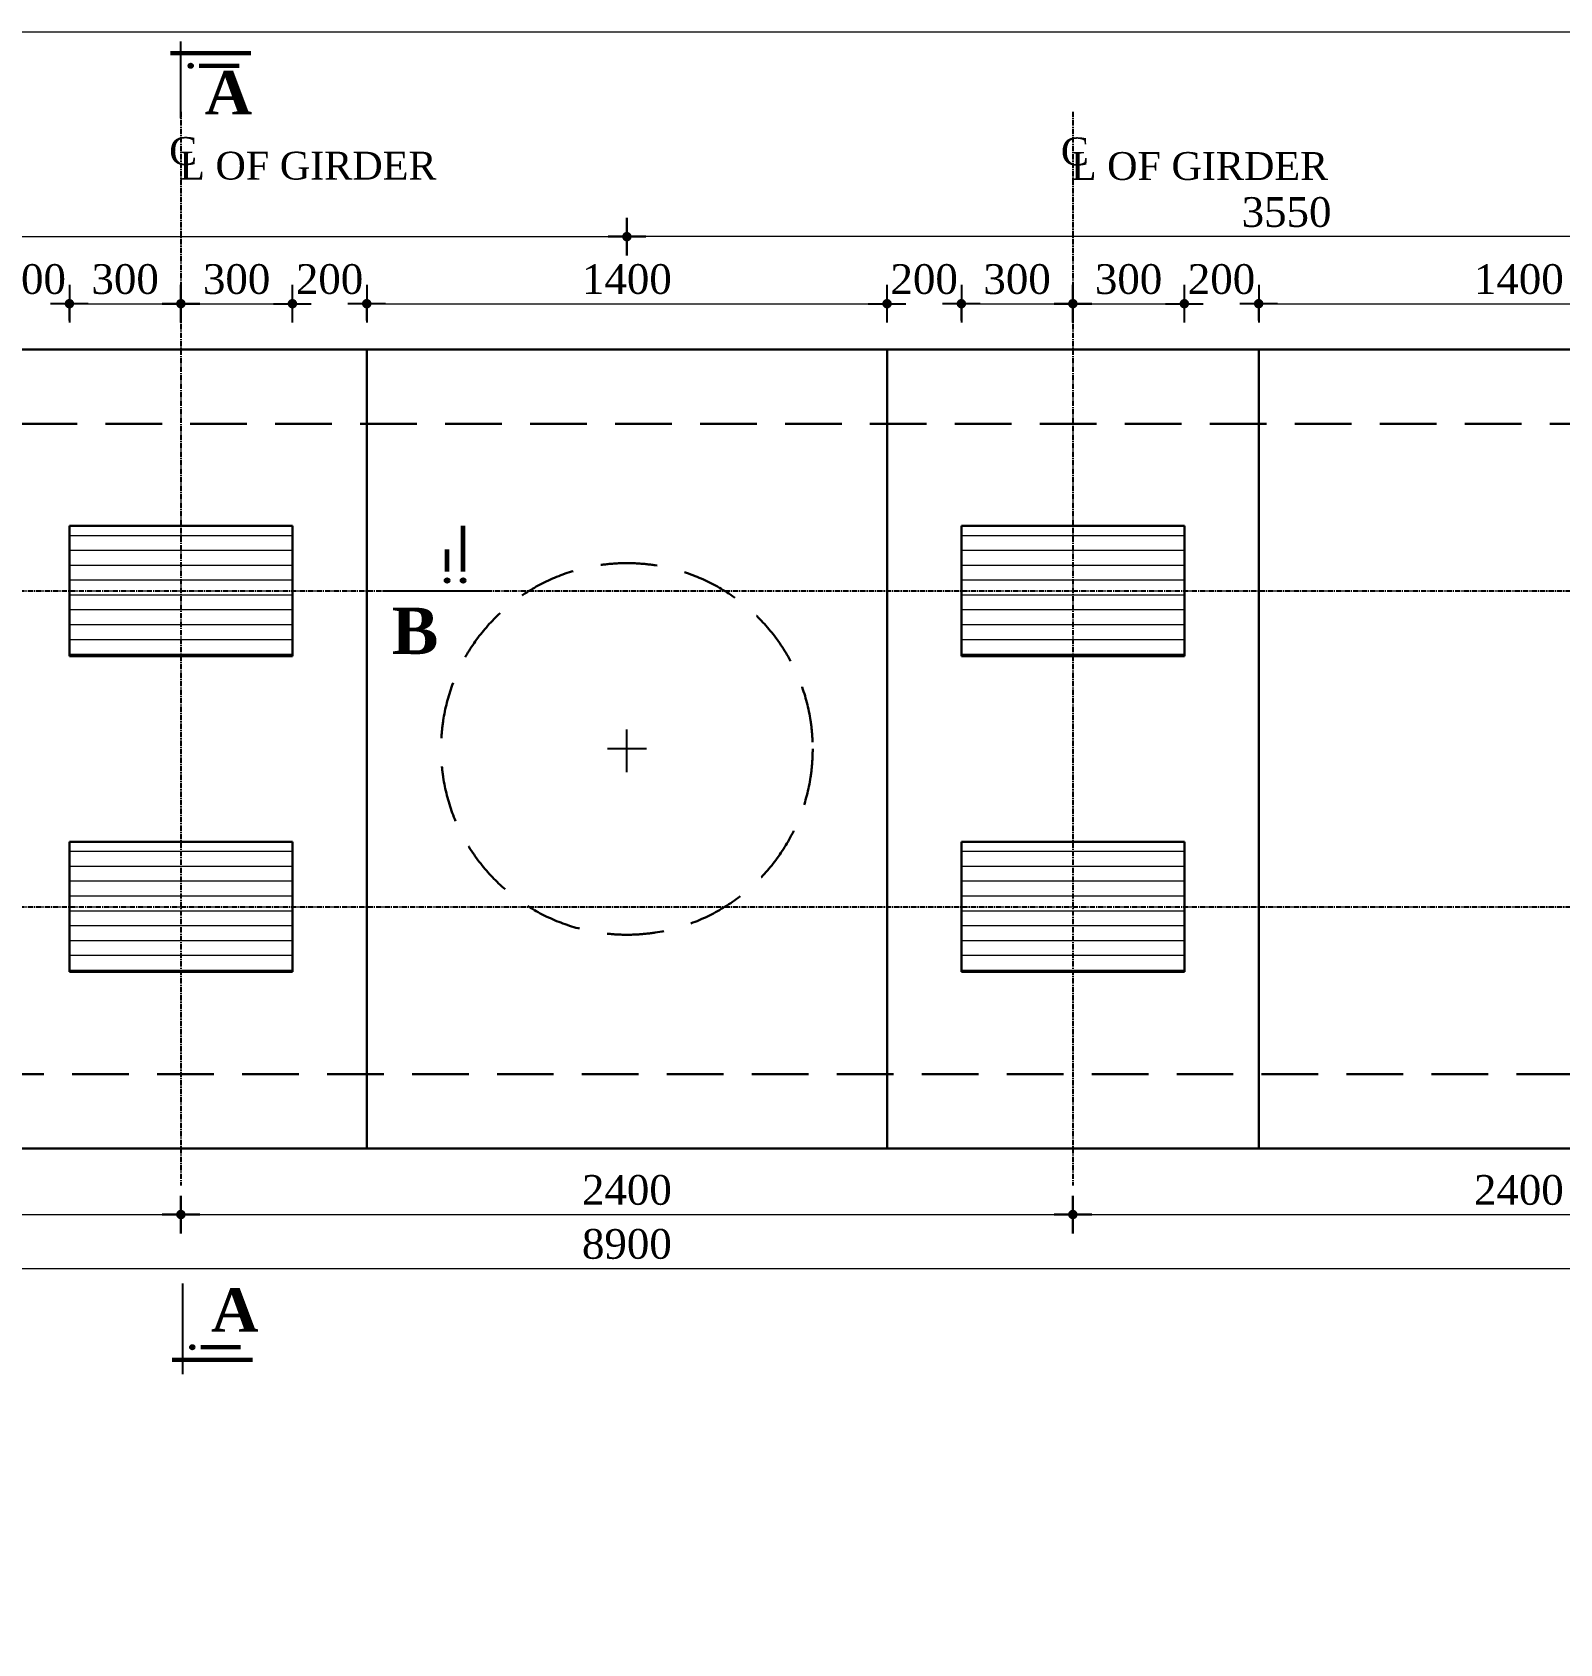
# Model space of a CAD drawing. Header units: millimetres. Extents: x -29779 to 80452, y -13100 to 39577.
# Drawn here: x 59338 to 63448, y 26964 to 31300 of the extents above; entities that cross this region are included whole.
import ezdxf

# ---------------------------------------------------------------- set-up
doc = ezdxf.new("R2010")
doc.units = ezdxf.units.MM
doc.header["$LTSCALE"] = 3
doc.linetypes.add('CENTER', pattern=[50.8, 31.75, -6.35, 6.35, -6.35])
doc.linetypes.add('DASHED', pattern=[19.05, 12.7, -6.35])
for name, color, linetype in [('Center Line', 34, 'Continuous'), ('dim', 4, 'Continuous'), ('Text', 7, 'Continuous')]:
    doc.layers.add(name, color=color, linetype=linetype)
for name, color, linetype, lineweight in [('Dimision', 4, 'Continuous', 13), ('hatch', 253, 'Continuous', 13), ('Pire Line', 11, 'Continuous', 30)]:
    doc.layers.add(name, color=color, linetype=linetype, lineweight=lineweight)
doc.styles.get("Standard").update_dxf_attribs({"font": 'times.ttf'})
doc.dimstyles.new('Copy of ISO-90', dxfattribs={"dimtxt": 90, "dimasz": 0.7, "dimexe": 1, "dimexo": 60, "dimgap": 75, "dimtad": 1, "dimdec": 0, "dimlfac": -1, "dimzin": 1, "dimdsep": 46, "dimtxsty": 'Standard', "dimblk": 'DIM', "dimcen": 60, "dimclrd": 256, "dimclre": 256, "dimclrt": 256, "dimadec": 0, "dimazin": 0, "dimtfac": 1, "dimtdec": 0, "dimtix": 1, "dimtofl": 0, "dimtmove": 0, "dimatfit": 3, "dimldrblk": 'DOT', "dimfxl": 60, "dimfxlon": 1, "dimtolj": 1, "dimlwd": -1, "dimarcsym": 0})

# ---------------------------------------------------------------- blocks, each defined once
blk = doc.blocks.new('DIM')
at = {"layer": 'dim'}
for p, q in [((0, -101.4), (0, 101.4)), ((-101.4, 0), (101.4, 0))]:
    blk.add_line(p, q, dxfattribs=at)
at = {"layer": 'dim', "const_width": 25.4}
blk.add_lwpolyline([(-12.7, 0, 1), (12.7, 0, 1)], format="xyb", close=True, dxfattribs=at)
blk = doc.blocks.new('*D153')
at = {"layer": 'Defpoints', "color": 0, "linetype": 'Continuous', "ltscale": 0.1, "transparency": 16777216}
for p in [(57338.3, 28229.1), (59738.3, 28229.1), (59738.3, 28118.8)]:
    blk.add_point(p, dxfattribs=at)
at = {"layer": 'Dimision', "linetype": 'Continuous', "lineweight": -2, "ltscale": 0.1, "transparency": 16777216}
for p, q in [((57338.3, 28163.8), (57338.3, 28117.8)), ((59738.3, 28163.8), (59738.3, 28117.8))]:
    blk.add_line(p, q, dxfattribs=at)
at = {"layer": 'Dimision', "linetype": 'Continuous', "ltscale": 0.1, "transparency": 16777216}
blk.add_line((57338.8, 28118.8), (59737.8, 28118.8), dxfattribs=at)
at = {"layer": 'Dimision', "linetype": 'Continuous', "ltscale": 0.1, "transparency": 16777216, "xscale": 0.5, "yscale": 0.5, "zscale": 0.5, "rotation": 180}
blk.add_blockref('DIM', (57338.3, 28118.8), dxfattribs=at)
at = {"layer": 'Dimision', "linetype": 'Continuous', "ltscale": 0.1, "transparency": 16777216, "xscale": 0.5, "yscale": 0.5, "zscale": 0.5}
blk.add_blockref('DIM', (59738.3, 28118.8), dxfattribs=at)
at = {"layer": 'Dimision', "linetype": 'Continuous', "ltscale": 0.1, "transparency": 16777216, "insert": (58538.3, 28184.5), "char_height": 80, "attachment_point": 5}
blk.add_mtext('\\A1;2400', dxfattribs=at)
blk = doc.blocks.new('_Dot')
at = {"color": 0, "linetype": 'ByBlock', "lineweight": -2}
blk.add_line((-0.5, 0), (-1, 0), dxfattribs=at)
at = {"color": 0, "linetype": 'ByBlock', "const_width": 0.5}
blk.add_lwpolyline([(-0.25, 0, 1), (0.25, 0, 1)], format="xyb", close=True, dxfattribs=at)
blk = doc.blocks.new('*D154')
at = {"layer": 'Defpoints', "color": 0, "linetype": 'Continuous', "ltscale": 0.1, "transparency": 16777216}
for p in [(59738.3, 28296.8), (62138.3, 28296.8), (62138.3, 28118.8)]:
    blk.add_point(p, dxfattribs=at)
at = {"layer": 'Dimision', "linetype": 'Continuous', "lineweight": -2, "ltscale": 0.1, "transparency": 16777216}
for p, q in [((59738.3, 28163.8), (59738.3, 28117.8)), ((62138.3, 28163.8), (62138.3, 28117.8))]:
    blk.add_line(p, q, dxfattribs=at)
at = {"layer": 'Dimision', "linetype": 'Continuous', "ltscale": 0.1, "transparency": 16777216}
blk.add_line((59738.8, 28118.8), (62137.8, 28118.8), dxfattribs=at)
at = {"layer": 'Dimision', "linetype": 'Continuous', "ltscale": 0.1, "transparency": 16777216, "xscale": 0.5, "yscale": 0.5, "zscale": 0.5, "rotation": 180}
blk.add_blockref('DIM', (59738.3, 28118.8), dxfattribs=at)
at = {"layer": 'Dimision', "linetype": 'Continuous', "ltscale": 0.1, "transparency": 16777216, "xscale": 0.5, "yscale": 0.5, "zscale": 0.5}
blk.add_blockref('DIM', (62138.3, 28118.8), dxfattribs=at)
at = {"layer": 'Dimision', "linetype": 'Continuous', "ltscale": 0.1, "transparency": 16777216, "insert": (60938.3, 28184.5), "char_height": 80, "attachment_point": 5}
blk.add_mtext('\\A1;2400', dxfattribs=at)
blk = doc.blocks.new('*D156')
at = {"layer": 'Defpoints', "color": 0, "linetype": 'Continuous', "ltscale": 0.1, "transparency": 16777216}
for p in [(56488.3, 28189.7), (65388.3, 28189.7), (65388.3, 27973.4)]:
    blk.add_point(p, dxfattribs=at)
at = {"layer": 'Dimision', "linetype": 'Continuous', "lineweight": -2, "ltscale": 0.1, "transparency": 16777216}
for p, q in [((56488.3, 28018.4), (56488.3, 27972.4)), ((65388.3, 28018.4), (65388.3, 27972.4))]:
    blk.add_line(p, q, dxfattribs=at)
at = {"layer": 'Dimision', "linetype": 'Continuous', "ltscale": 0.1, "transparency": 16777216}
blk.add_line((56488.8, 27973.4), (65387.8, 27973.4), dxfattribs=at)
at = {"layer": 'Dimision', "linetype": 'Continuous', "ltscale": 0.1, "transparency": 16777216, "xscale": 0.5, "yscale": 0.5, "zscale": 0.5, "rotation": 180}
blk.add_blockref('DIM', (56488.3, 27973.4), dxfattribs=at)
at = {"layer": 'Dimision', "linetype": 'Continuous', "ltscale": 0.1, "transparency": 16777216, "xscale": 0.5, "yscale": 0.5, "zscale": 0.5}
blk.add_blockref('DIM', (65388.3, 27973.4), dxfattribs=at)
at = {"layer": 'Dimision', "linetype": 'Continuous', "ltscale": 0.1, "transparency": 16777216, "insert": (60938.3, 28039.2), "char_height": 80, "attachment_point": 5}
blk.add_mtext('\\A1;8900', dxfattribs=at)
blk = doc.blocks.new('*D160')
at = {"layer": 'Defpoints', "color": 0, "linetype": 'Continuous', "ltscale": 0.1, "transparency": 16777216}
for p in [(60938.3, 30750.3), (57388.3, 29424.3), (60938.3, 29424.3)]:
    blk.add_point(p, dxfattribs=at)
at = {"layer": 'Dimision', "linetype": 'Continuous', "lineweight": -2, "ltscale": 0.1, "transparency": 16777216}
for p, q in [((57388.3, 30705.3), (57388.3, 30751.3)), ((60938.3, 30705.3), (60938.3, 30751.3))]:
    blk.add_line(p, q, dxfattribs=at)
at = {"layer": 'Dimision', "linetype": 'Continuous', "ltscale": 0.1, "transparency": 16777216}
blk.add_line((57388.8, 30750.3), (60937.8, 30750.3), dxfattribs=at)
at = {"layer": 'Dimision', "linetype": 'Continuous', "ltscale": 0.1, "transparency": 16777216, "xscale": 0.5, "yscale": 0.5, "zscale": 0.5, "rotation": 180}
blk.add_blockref('DIM', (57388.3, 30750.3), dxfattribs=at)
at = {"layer": 'Dimision', "linetype": 'Continuous', "ltscale": 0.1, "transparency": 16777216, "xscale": 0.5, "yscale": 0.5, "zscale": 0.5}
blk.add_blockref('DIM', (60938.3, 30750.3), dxfattribs=at)
at = {"layer": 'Dimision', "linetype": 'Continuous', "ltscale": 0.1, "transparency": 16777216, "insert": (59163.3, 30816), "char_height": 80, "attachment_point": 5}
blk.add_mtext('\\A1;3550', dxfattribs=at)
blk = doc.blocks.new('*D163')
at = {"layer": 'Defpoints', "color": 0, "linetype": 'Continuous', "ltscale": 0.1, "transparency": 16777216}
for p in [(62138.3, 28296.8), (64538.3, 28296.8), (64538.3, 28118.8)]:
    blk.add_point(p, dxfattribs=at)
at = {"layer": 'Dimision', "linetype": 'Continuous', "lineweight": -2, "ltscale": 0.1, "transparency": 16777216}
for p, q in [((62138.3, 28163.8), (62138.3, 28117.8)), ((64538.3, 28163.8), (64538.3, 28117.8))]:
    blk.add_line(p, q, dxfattribs=at)
at = {"layer": 'Dimision', "linetype": 'Continuous', "ltscale": 0.1, "transparency": 16777216}
blk.add_line((62138.8, 28118.8), (64537.8, 28118.8), dxfattribs=at)
at = {"layer": 'Dimision', "linetype": 'Continuous', "ltscale": 0.1, "transparency": 16777216, "xscale": 0.5, "yscale": 0.5, "zscale": 0.5, "rotation": 180}
blk.add_blockref('DIM', (62138.3, 28118.8), dxfattribs=at)
at = {"layer": 'Dimision', "linetype": 'Continuous', "ltscale": 0.1, "transparency": 16777216, "xscale": 0.5, "yscale": 0.5, "zscale": 0.5}
blk.add_blockref('DIM', (64538.3, 28118.8), dxfattribs=at)
at = {"layer": 'Dimision', "linetype": 'Continuous', "ltscale": 0.1, "transparency": 16777216, "insert": (63338.3, 28184.5), "char_height": 80, "attachment_point": 5}
blk.add_mtext('\\A1;2400', dxfattribs=at)
blk = doc.blocks.new('*D323')
at = {"layer": 'Defpoints', "color": 0, "linetype": 'Continuous', "ltscale": 0.1, "transparency": 16777216}
for p in [(59438.3, 30569.9), (59238.3, 30446.8), (59438.3, 29971.8)]:
    blk.add_point(p, dxfattribs=at)
at = {"layer": 'Dimision', "linetype": 'Continuous', "ltscale": 0.1, "transparency": 16777216}
for p, q in [((59237.8, 30569.9), (59237.3, 30569.9)), ((59438.8, 30569.9), (59439.3, 30569.9))]:
    blk.add_line(p, q, dxfattribs=at)
at = {"layer": 'Dimision', "linetype": 'Continuous', "lineweight": -2, "ltscale": 0.1, "transparency": 16777216}
for p, q in [((59238.3, 30524.9), (59238.3, 30570.9)), ((59438.3, 30524.9), (59438.3, 30570.9))]:
    blk.add_line(p, q, dxfattribs=at)
at = {"layer": 'Dimision', "linetype": 'Continuous', "ltscale": 0.1, "transparency": 16777216, "xscale": 0.5, "yscale": 0.5, "zscale": 0.5}
blk.add_blockref('DIM', (59238.3, 30569.9), dxfattribs=at)
at = {"layer": 'Dimision', "linetype": 'Continuous', "ltscale": 0.1, "transparency": 16777216, "xscale": 0.5, "yscale": 0.5, "zscale": 0.5, "rotation": 180}
blk.add_blockref('DIM', (59438.3, 30569.9), dxfattribs=at)
at = {"layer": 'Dimision', "linetype": 'Continuous', "ltscale": 0.1, "transparency": 16777216, "insert": (59338.3, 30635.6), "char_height": 80, "attachment_point": 5}
blk.add_mtext('\\A1;200', dxfattribs=at)
blk = doc.blocks.new('*D324')
at = {"layer": 'Defpoints', "color": 0, "linetype": 'Continuous', "ltscale": 0.1, "transparency": 16777216}
for p in [(59738.3, 30569.9), (59438.3, 29971.8), (59738.3, 29971.8)]:
    blk.add_point(p, dxfattribs=at)
at = {"layer": 'Dimision', "linetype": 'Continuous', "lineweight": -2, "ltscale": 0.1, "transparency": 16777216}
for p, q in [((59438.3, 30524.9), (59438.3, 30570.9)), ((59738.3, 30524.9), (59738.3, 30570.9))]:
    blk.add_line(p, q, dxfattribs=at)
at = {"layer": 'Dimision', "linetype": 'Continuous', "ltscale": 0.1, "transparency": 16777216}
blk.add_line((59438.8, 30569.9), (59737.8, 30569.9), dxfattribs=at)
at = {"layer": 'Dimision', "linetype": 'Continuous', "ltscale": 0.1, "transparency": 16777216, "xscale": 0.5, "yscale": 0.5, "zscale": 0.5, "rotation": 180}
blk.add_blockref('DIM', (59438.3, 30569.9), dxfattribs=at)
at = {"layer": 'Dimision', "linetype": 'Continuous', "ltscale": 0.1, "transparency": 16777216, "xscale": 0.5, "yscale": 0.5, "zscale": 0.5}
blk.add_blockref('DIM', (59738.3, 30569.9), dxfattribs=at)
at = {"layer": 'Dimision', "linetype": 'Continuous', "ltscale": 0.1, "transparency": 16777216, "insert": (59588.3, 30635.6), "char_height": 80, "attachment_point": 5}
blk.add_mtext('\\A1;300', dxfattribs=at)
blk = doc.blocks.new('*D325')
at = {"layer": 'Defpoints', "color": 0, "linetype": 'Continuous', "ltscale": 0.1, "transparency": 16777216}
for p in [(60038.3, 30569.9), (59738.3, 29971.8), (60038.3, 29971.8)]:
    blk.add_point(p, dxfattribs=at)
at = {"layer": 'Dimision', "linetype": 'Continuous', "lineweight": -2, "ltscale": 0.1, "transparency": 16777216}
for p, q in [((59738.3, 30524.9), (59738.3, 30570.9)), ((60038.3, 30524.9), (60038.3, 30570.9))]:
    blk.add_line(p, q, dxfattribs=at)
at = {"layer": 'Dimision', "linetype": 'Continuous', "ltscale": 0.1, "transparency": 16777216}
blk.add_line((59738.8, 30569.9), (60037.8, 30569.9), dxfattribs=at)
at = {"layer": 'Dimision', "linetype": 'Continuous', "ltscale": 0.1, "transparency": 16777216, "xscale": 0.5, "yscale": 0.5, "zscale": 0.5, "rotation": 180}
blk.add_blockref('DIM', (59738.3, 30569.9), dxfattribs=at)
at = {"layer": 'Dimision', "linetype": 'Continuous', "ltscale": 0.1, "transparency": 16777216, "xscale": 0.5, "yscale": 0.5, "zscale": 0.5}
blk.add_blockref('DIM', (60038.3, 30569.9), dxfattribs=at)
at = {"layer": 'Dimision', "linetype": 'Continuous', "ltscale": 0.1, "transparency": 16777216, "insert": (59888.3, 30635.6), "char_height": 80, "attachment_point": 5}
blk.add_mtext('\\A1;300', dxfattribs=at)
blk = doc.blocks.new('*D326')
at = {"layer": 'Defpoints', "color": 0, "linetype": 'Continuous', "ltscale": 0.1, "transparency": 16777216}
for p in [(60238.3, 30569.9), (60238.3, 30033.5), (60038.3, 29971.8)]:
    blk.add_point(p, dxfattribs=at)
at = {"layer": 'Dimision', "linetype": 'Continuous', "ltscale": 0.1, "transparency": 16777216}
for p, q in [((60037.8, 30569.9), (60037.3, 30569.9)), ((60238.8, 30569.9), (60239.3, 30569.9))]:
    blk.add_line(p, q, dxfattribs=at)
at = {"layer": 'Dimision', "linetype": 'Continuous', "lineweight": -2, "ltscale": 0.1, "transparency": 16777216}
for p, q in [((60038.3, 30524.9), (60038.3, 30570.9)), ((60238.3, 30524.9), (60238.3, 30570.9))]:
    blk.add_line(p, q, dxfattribs=at)
at = {"layer": 'Dimision', "linetype": 'Continuous', "ltscale": 0.1, "transparency": 16777216, "xscale": 0.5, "yscale": 0.5, "zscale": 0.5}
blk.add_blockref('DIM', (60038.3, 30569.9), dxfattribs=at)
at = {"layer": 'Dimision', "linetype": 'Continuous', "ltscale": 0.1, "transparency": 16777216, "xscale": 0.5, "yscale": 0.5, "zscale": 0.5, "rotation": 180}
blk.add_blockref('DIM', (60238.3, 30569.9), dxfattribs=at)
at = {"layer": 'Dimision', "linetype": 'Continuous', "ltscale": 0.1, "transparency": 16777216, "insert": (60138.3, 30635.6), "char_height": 80, "attachment_point": 5}
blk.add_mtext('\\A1;200', dxfattribs=at)
blk = doc.blocks.new('*D327')
at = {"layer": 'Defpoints', "color": 0, "linetype": 'Continuous', "ltscale": 0.1, "transparency": 16777216}
for p in [(61638.3, 30569.9), (61638.3, 30446.8), (60238.3, 29983.5)]:
    blk.add_point(p, dxfattribs=at)
at = {"layer": 'Dimision', "linetype": 'Continuous', "lineweight": -2, "ltscale": 0.1, "transparency": 16777216}
for p, q in [((60238.3, 30524.9), (60238.3, 30570.9)), ((61638.3, 30524.9), (61638.3, 30570.9))]:
    blk.add_line(p, q, dxfattribs=at)
at = {"layer": 'Dimision', "linetype": 'Continuous', "ltscale": 0.1, "transparency": 16777216}
blk.add_line((60238.8, 30569.9), (61637.8, 30569.9), dxfattribs=at)
at = {"layer": 'Dimision', "linetype": 'Continuous', "ltscale": 0.1, "transparency": 16777216, "xscale": 0.5, "yscale": 0.5, "zscale": 0.5, "rotation": 180}
blk.add_blockref('DIM', (60238.3, 30569.9), dxfattribs=at)
at = {"layer": 'Dimision', "linetype": 'Continuous', "ltscale": 0.1, "transparency": 16777216, "xscale": 0.5, "yscale": 0.5, "zscale": 0.5}
blk.add_blockref('DIM', (61638.3, 30569.9), dxfattribs=at)
at = {"layer": 'Dimision', "linetype": 'Continuous', "ltscale": 0.1, "transparency": 16777216, "insert": (60938.3, 30635.6), "char_height": 80, "attachment_point": 5}
blk.add_mtext('\\A1;1400', dxfattribs=at)
blk = doc.blocks.new('*D328')
at = {"layer": 'Defpoints', "color": 0, "linetype": 'Continuous', "ltscale": 0.1, "transparency": 16777216}
for p in [(61838.3, 30569.9), (61638.3, 30446.8), (61838.3, 29971.8)]:
    blk.add_point(p, dxfattribs=at)
at = {"layer": 'Dimision', "linetype": 'Continuous', "ltscale": 0.1, "transparency": 16777216}
for p, q in [((61637.8, 30569.9), (61637.3, 30569.9)), ((61838.8, 30569.9), (61839.3, 30569.9))]:
    blk.add_line(p, q, dxfattribs=at)
at = {"layer": 'Dimision', "linetype": 'Continuous', "lineweight": -2, "ltscale": 0.1, "transparency": 16777216}
for p, q in [((61638.3, 30524.9), (61638.3, 30570.9)), ((61838.3, 30524.9), (61838.3, 30570.9))]:
    blk.add_line(p, q, dxfattribs=at)
at = {"layer": 'Dimision', "linetype": 'Continuous', "ltscale": 0.1, "transparency": 16777216, "xscale": 0.5, "yscale": 0.5, "zscale": 0.5}
blk.add_blockref('DIM', (61638.3, 30569.9), dxfattribs=at)
at = {"layer": 'Dimision', "linetype": 'Continuous', "ltscale": 0.1, "transparency": 16777216, "xscale": 0.5, "yscale": 0.5, "zscale": 0.5, "rotation": 180}
blk.add_blockref('DIM', (61838.3, 30569.9), dxfattribs=at)
at = {"layer": 'Dimision', "linetype": 'Continuous', "ltscale": 0.1, "transparency": 16777216, "insert": (61738.3, 30635.6), "char_height": 80, "attachment_point": 5}
blk.add_mtext('\\A1;200', dxfattribs=at)
blk = doc.blocks.new('*D329')
at = {"layer": 'Defpoints', "color": 0, "linetype": 'Continuous', "ltscale": 0.1, "transparency": 16777216}
for p in [(62138.3, 30569.9), (61838.3, 29971.8), (62138.3, 29971.8)]:
    blk.add_point(p, dxfattribs=at)
at = {"layer": 'Dimision', "linetype": 'Continuous', "lineweight": -2, "ltscale": 0.1, "transparency": 16777216}
for p, q in [((61838.3, 30524.9), (61838.3, 30570.9)), ((62138.3, 30524.9), (62138.3, 30570.9))]:
    blk.add_line(p, q, dxfattribs=at)
at = {"layer": 'Dimision', "linetype": 'Continuous', "ltscale": 0.1, "transparency": 16777216}
blk.add_line((61838.8, 30569.9), (62137.8, 30569.9), dxfattribs=at)
at = {"layer": 'Dimision', "linetype": 'Continuous', "ltscale": 0.1, "transparency": 16777216, "xscale": 0.5, "yscale": 0.5, "zscale": 0.5, "rotation": 180}
blk.add_blockref('DIM', (61838.3, 30569.9), dxfattribs=at)
at = {"layer": 'Dimision', "linetype": 'Continuous', "ltscale": 0.1, "transparency": 16777216, "xscale": 0.5, "yscale": 0.5, "zscale": 0.5}
blk.add_blockref('DIM', (62138.3, 30569.9), dxfattribs=at)
at = {"layer": 'Dimision', "linetype": 'Continuous', "ltscale": 0.1, "transparency": 16777216, "insert": (61988.3, 30635.6), "char_height": 80, "attachment_point": 5}
blk.add_mtext('\\A1;300', dxfattribs=at)
blk = doc.blocks.new('*D330')
at = {"layer": 'Defpoints', "color": 0, "linetype": 'Continuous', "ltscale": 0.1, "transparency": 16777216}
for p in [(62438.3, 30569.9), (62138.3, 29971.8), (62438.3, 29971.8)]:
    blk.add_point(p, dxfattribs=at)
at = {"layer": 'Dimision', "linetype": 'Continuous', "lineweight": -2, "ltscale": 0.1, "transparency": 16777216}
for p, q in [((62138.3, 30524.9), (62138.3, 30570.9)), ((62438.3, 30524.9), (62438.3, 30570.9))]:
    blk.add_line(p, q, dxfattribs=at)
at = {"layer": 'Dimision', "linetype": 'Continuous', "ltscale": 0.1, "transparency": 16777216}
blk.add_line((62138.8, 30569.9), (62437.8, 30569.9), dxfattribs=at)
at = {"layer": 'Dimision', "linetype": 'Continuous', "ltscale": 0.1, "transparency": 16777216, "xscale": 0.5, "yscale": 0.5, "zscale": 0.5, "rotation": 180}
blk.add_blockref('DIM', (62138.3, 30569.9), dxfattribs=at)
at = {"layer": 'Dimision', "linetype": 'Continuous', "ltscale": 0.1, "transparency": 16777216, "xscale": 0.5, "yscale": 0.5, "zscale": 0.5}
blk.add_blockref('DIM', (62438.3, 30569.9), dxfattribs=at)
at = {"layer": 'Dimision', "linetype": 'Continuous', "ltscale": 0.1, "transparency": 16777216, "insert": (62288.3, 30635.6), "char_height": 80, "attachment_point": 5}
blk.add_mtext('\\A1;300', dxfattribs=at)
blk = doc.blocks.new('*D331')
at = {"layer": 'Defpoints', "color": 0, "linetype": 'Continuous', "ltscale": 0.1, "transparency": 16777216}
for p in [(64038.3, 30569.9), (64038.3, 30446.8), (62638.3, 29971.8)]:
    blk.add_point(p, dxfattribs=at)
at = {"layer": 'Dimision', "linetype": 'Continuous', "lineweight": -2, "ltscale": 0.1, "transparency": 16777216}
for p, q in [((62638.3, 30524.9), (62638.3, 30570.9)), ((64038.3, 30524.9), (64038.3, 30570.9))]:
    blk.add_line(p, q, dxfattribs=at)
at = {"layer": 'Dimision', "linetype": 'Continuous', "ltscale": 0.1, "transparency": 16777216}
blk.add_line((62638.8, 30569.9), (64037.8, 30569.9), dxfattribs=at)
at = {"layer": 'Dimision', "linetype": 'Continuous', "ltscale": 0.1, "transparency": 16777216, "xscale": 0.5, "yscale": 0.5, "zscale": 0.5, "rotation": 180}
blk.add_blockref('DIM', (62638.3, 30569.9), dxfattribs=at)
at = {"layer": 'Dimision', "linetype": 'Continuous', "ltscale": 0.1, "transparency": 16777216, "xscale": 0.5, "yscale": 0.5, "zscale": 0.5}
blk.add_blockref('DIM', (64038.3, 30569.9), dxfattribs=at)
at = {"layer": 'Dimision', "linetype": 'Continuous', "ltscale": 0.1, "transparency": 16777216, "insert": (63338.3, 30635.6), "char_height": 80, "attachment_point": 5}
blk.add_mtext('\\A1;1400', dxfattribs=at)
blk = doc.blocks.new('*D337')
at = {"layer": 'Defpoints', "color": 0, "linetype": 'Continuous', "ltscale": 0.1, "transparency": 16777216}
for p in [(62638.3, 30569.9), (62438.3, 29971.8), (62638.3, 29971.8)]:
    blk.add_point(p, dxfattribs=at)
at = {"layer": 'Dimision', "linetype": 'Continuous', "ltscale": 0.1, "transparency": 16777216}
for p, q in [((62437.8, 30569.9), (62437.3, 30569.9)), ((62638.8, 30569.9), (62639.3, 30569.9))]:
    blk.add_line(p, q, dxfattribs=at)
at = {"layer": 'Dimision', "linetype": 'Continuous', "lineweight": -2, "ltscale": 0.1, "transparency": 16777216}
for p, q in [((62438.3, 30524.9), (62438.3, 30570.9)), ((62638.3, 30524.9), (62638.3, 30570.9))]:
    blk.add_line(p, q, dxfattribs=at)
at = {"layer": 'Dimision', "linetype": 'Continuous', "ltscale": 0.1, "transparency": 16777216, "xscale": 0.5, "yscale": 0.5, "zscale": 0.5}
blk.add_blockref('DIM', (62438.3, 30569.9), dxfattribs=at)
at = {"layer": 'Dimision', "linetype": 'Continuous', "ltscale": 0.1, "transparency": 16777216, "xscale": 0.5, "yscale": 0.5, "zscale": 0.5, "rotation": 180}
blk.add_blockref('DIM', (62638.3, 30569.9), dxfattribs=at)
at = {"layer": 'Dimision', "linetype": 'Continuous', "ltscale": 0.1, "transparency": 16777216, "insert": (62538.3, 30635.6), "char_height": 80, "attachment_point": 5}
blk.add_mtext('\\A1;200', dxfattribs=at)
blk = doc.blocks.new('*D179')
at = {"layer": 'Defpoints', "color": 0, "linetype": 'Continuous', "ltscale": 0.1, "transparency": 16777216}
for p in [(60938.3, 30750.3), (60938.3, 29424.3), (64488.3, 29424.3)]:
    blk.add_point(p, dxfattribs=at)
at = {"layer": 'Dimision', "linetype": 'Continuous', "lineweight": -2, "ltscale": 0.1, "transparency": 16777216}
for p, q in [((60938.3, 30705.3), (60938.3, 30751.3)), ((64488.3, 30705.3), (64488.3, 30751.3))]:
    blk.add_line(p, q, dxfattribs=at)
at = {"layer": 'Dimision', "linetype": 'Continuous', "ltscale": 0.1, "transparency": 16777216}
blk.add_line((64487.8, 30750.3), (60938.8, 30750.3), dxfattribs=at)
at = {"layer": 'Dimision', "linetype": 'Continuous', "ltscale": 0.1, "transparency": 16777216, "xscale": 0.5, "yscale": 0.5, "zscale": 0.5, "rotation": 180}
blk.add_blockref('DIM', (60938.3, 30750.3), dxfattribs=at)
at = {"layer": 'Dimision', "linetype": 'Continuous', "ltscale": 0.1, "transparency": 16777216, "xscale": 0.5, "yscale": 0.5, "zscale": 0.5}
blk.add_blockref('DIM', (64488.3, 30750.3), dxfattribs=at)
at = {"layer": 'Dimision', "linetype": 'Continuous', "ltscale": 0.1, "transparency": 16777216, "insert": (62713.3, 30816), "char_height": 80, "attachment_point": 5}
blk.add_mtext('\\A1;3550', dxfattribs=at)

msp = doc.modelspace()

# ---------------------------------------------------------------- hatches: boundary and pattern name
at = {"layer": 'hatch', "ltscale": 10}
h = msp.add_hatch(dxfattribs=at)
h.set_pattern_fill('_USER', color=256, scale=40, style=0, pattern_type=0)
h.set_pattern_definition([(0, (145685.124, -172173.503), (0, 40), [])])
h.paths.add_polyline_path([(60038.28, 29621.76), (60038.28, 29971.76), (59438.28, 29971.76), (59438.28, 29621.76)])
h = msp.add_hatch(dxfattribs=at)
h.set_pattern_fill('_USER', color=256, scale=40, style=0, pattern_type=0)
h.set_pattern_definition([(0, (148085.124, -172173.503), (0, 40), [])])
h.paths.add_polyline_path([(62438.28, 29621.76), (62438.28, 29971.76), (61838.28, 29971.76), (61838.28, 29621.76)])
h = msp.add_hatch(dxfattribs=at)
h.set_pattern_fill('_USER', color=256, scale=40, style=0, pattern_type=0)
h.set_pattern_definition([(0, (145685.124, -173023.503), (0, 40), [])])
h.paths.add_polyline_path([(60038.28, 28771.76), (60038.28, 29121.76), (59438.28, 29121.76), (59438.28, 28771.76)])
h = msp.add_hatch(dxfattribs=at)
h.set_pattern_fill('_USER', color=256, scale=40, style=0, pattern_type=0)
h.set_pattern_definition([(0, (148085.124, -173023.503), (0, 40), [])])
h.paths.add_polyline_path([(62438.28, 28771.76), (62438.28, 29121.76), (61838.28, 29121.76), (61838.28, 28771.76)])
at = {"layer": 'Text', "linetype": 'Continuous', "ltscale": 0.1}
for points in [[(59764.76, 31215.88, -1), (59764.76, 31204.18, -1)], [(60460.67, 29825, 1), (60448.19, 29825, 1)], [(60503.91, 29825, 1), (60491.43, 29825, 1)], [(59768.86, 27755.96, 1), (59768.86, 27767.66, 1)]]:
    msp.add_hatch(color=256, dxfattribs=at).paths.add_polyline_path(points)

# ---------------------------------------------------------------- linework, layer by layer
at = {"layer": 'Center Line'}
for p, q in [((60938.28, 29309.26), (60938.28, 29424.26)), ((60990.78, 29371.76), (60885.78, 29371.76))]:
    msp.add_line(p, q, dxfattribs=at)
at = {"layer": 'Center Line', "linetype": 'CENTER', "ltscale": 0.15}
for points in [[(59738.28, 31086.24), (59738.28, 28197.12)], [(62138.28, 31086.24), (62138.28, 28197.12)], [(55919.94, 29796.76), (65497.21, 29796.76)], [(55919.94, 28946.76), (65497.21, 28946.76)]]:
    msp.add_lwpolyline(points, dxfattribs=at)
at = {"layer": 'Dimision', "linetype": 'Continuous', "ltscale": 0.1}
msp.add_lwpolyline([(21581.98, -2319.84), (80452.5, -2319.84), (80452.5, 31300.4), (21581.98, 31300.4)], close=True, dxfattribs=at)
at = {"layer": 'Pire Line', "ltscale": 5}
for p, q in [((56488.28, 30446.76), (65388.28, 30446.76)), ((59438.28, 29621.76), (59438.28, 29971.76)), ((60038.28, 29971.76), (59438.28, 29971.76)), ((60038.28, 29621.76), (60038.28, 29971.76)), ((61838.28, 29621.76), (61838.28, 29971.76)), ((62438.28, 29971.76), (61838.28, 29971.76)), ((62438.28, 29621.76), (62438.28, 29971.76)), ((60038.28, 29621.76), (59438.28, 29621.76)), ((62438.28, 29621.76), (61838.28, 29621.76)), ((59438.28, 29121.76), (59438.28, 28771.76)), ((60038.28, 29121.76), (59438.28, 29121.76)), ((60038.28, 29121.76), (60038.28, 28771.76)), ((61838.28, 29121.76), (61838.28, 28771.76)), ((62438.28, 29121.76), (61838.28, 29121.76)), ((62438.28, 29121.76), (62438.28, 28771.76)), ((60038.28, 28771.76), (59438.28, 28771.76)), ((62438.28, 28771.76), (61838.28, 28771.76)), ((65388.28, 28296.76), (56488.28, 28296.76))]:
    msp.add_line(p, q, dxfattribs=at)
at = {"layer": 'Pire Line', "linetype": 'DASHED', "ltscale": 4}
for p, q in [((56563.28, 30246.76), (65313.28, 30246.76)), ((65313.28, 28496.76), (56563.28, 28496.76))]:
    msp.add_line(p, q, dxfattribs=at)
at = {"layer": 'Pire Line', "ltscale": 5}
for points in [[(60238.28, 30446.76), (60238.28, 28296.76)], [(61638.28, 30446.76), (61638.28, 28296.76)], [(62638.28, 30446.76), (62638.28, 28296.76)]]:
    msp.add_lwpolyline(points, dxfattribs=at)
at = {"layer": 'Pire Line', "linetype": 'DASHED', "ltscale": 4}
msp.add_circle((60938.28, 29371.76), 500, dxfattribs=at)
at = {"layer": 'Text', "linetype": 'Continuous', "ltscale": 3}
for p, q in [((59738.28, 31068.98), (59738.28, 31275.51)), ((60281.57, 29796.76), (60566.16, 29796.76)), ((59742.39, 27933.16), (59742.39, 27688.88))]:
    msp.add_line(p, q, dxfattribs=at)
for points, const_width in [([(59927.09, 31244.15), (59709.97, 31244.15)], 11.7), ([(59787.41, 31210.03), (59895.4, 31210.03)], 11.7), ([(60497.67, 29849.15), (60497.67, 29972.35)], 12.48), ([(60454.43, 29849.15), (60454.43, 29909.12)], 12.48), ([(59791.51, 27761.81), (59899.5, 27761.81)], 11.7), ([(59931.19, 27727.68), (59714.08, 27727.68)], 11.7)]:
    msp.add_lwpolyline(points, dxfattribs=dict(at, const_width=const_width))
at = {"layer": 'Text', "linetype": 'Continuous', "ltscale": 0.1}
for centre, radius in [((59764.76, 31210.03), 5.85), ((60454.43, 29825), 6.24), ((60497.67, 29825), 6.24), ((59768.86, 27761.81), 5.85)]:
    msp.add_circle(centre, radius, dxfattribs=at)

# ---------------------------------------------------------------- texts
at = {"layer": 'Text'}
for s, insert, char_height, width, attachment_point in [('{\\fTimes New Roman|b1|i0|c0|p18;A}', (59802.22, 31196.12), 117, 221.501, 1), ('{\\fTimes New Roman|b1|i0|c0|p18;B}', (60431.23, 29751.89), 124.8, 236.2677, 3), ('{\\fTimes New Roman|b1|i0|c0|p18;A}', (59819.8, 27803.29), 117, 221.501, 7)]:
    msp.add_mtext(s, dxfattribs=dict(at, insert=insert, char_height=char_height, width=width, attachment_point=attachment_point))
at = {"layer": 'Text', "ltscale": 10, "char_height": 75, "width": 8235.4588, "attachment_point": 1}
for s, insert in [('C', (59706.65, 31018.25)), ('C', (62105.98, 31017.25)), ('L OF GIRDER', (59733.83, 30978.91)), ('L OF GIRDER', (62133.09, 30977.91))]:
    msp.add_mtext(s, dxfattribs=dict(at, insert=insert))

# ---------------------------------------------------------------- dimensions: what is measured, and where the dimension line sits
at = {"layer": 'Dimision', "linetype": 'Continuous', "ltscale": 0.1}
for base, p1, p2, picture, middle in [((60938.28, 30750.33), (57388.28, 29424.26), (60938.28, 29424.26), '*D160', (59163.28, 30816.02)), ((62638.28, 30569.86), (62438.28, 29971.76), (62638.28, 29971.76), '*D337', (62538.28, 30635.56)), ((62138.28, 28118.85), (59738.28, 28296.76), (62138.28, 28296.76), '*D154', (60938.28, 28184.54)), ((64538.28, 28118.85), (62138.28, 28296.76), (64538.28, 28296.76), '*D163', (63338.28, 28184.54)), ((59738.28, 28118.85), (57338.28, 28229.1), (59738.28, 28229.1), '*D153', (58538.28, 28184.54)), ((65388.28, 27973.43), (56488.28, 28189.7), (65388.28, 28189.7), '*D156', (60938.28, 28039.24))]:
    dim = msp.add_linear_dim(base=base, p1=p1, p2=p2, dimstyle='Copy of ISO-90', override={"dimtxt": 80, "dimasz": 0.5, "dimgap": 25, "dimfxl": 45}, dxfattribs=at)
    dim.commit()
    dim.dimension.update_dxf_attribs({"geometry": picture, "text_midpoint": middle})
for base, p1, p2, picture, middle in [((60938.28, 30750.33), (64488.28, 29424.26), (60938.28, 29424.26), '*D179', (62713.28, 30816.02)), ((59438.28, 30569.86), (59238.28, 30446.76), (59438.28, 29971.76), '*D323', (59338.28, 30635.56)), ((59738.28, 30569.86), (59438.28, 29971.76), (59738.28, 29971.76), '*D324', (59588.28, 30635.56)), ((60038.28, 30569.86), (59738.28, 29971.76), (60038.28, 29971.76), '*D325', (59888.28, 30635.56)), ((60238.28, 30569.86), (60038.28, 29971.76), (60238.28, 30033.47), '*D326', (60138.28, 30635.56)), ((61638.28, 30569.86), (60238.28, 29983.47), (61638.28, 30446.76), '*D327', (60938.28, 30635.56)), ((61838.28, 30569.86), (61638.28, 30446.76), (61838.28, 29971.76), '*D328', (61738.28, 30635.56)), ((62138.28, 30569.86), (61838.28, 29971.76), (62138.28, 29971.76), '*D329', (61988.28, 30635.56)), ((62438.28, 30569.86), (62138.28, 29971.76), (62438.28, 29971.76), '*D330', (62288.28, 30635.56)), ((64038.28, 30569.86), (62638.28, 29971.76), (64038.28, 30446.76), '*D331', (63338.28, 30635.56))]:
    dim = msp.add_linear_dim(base=base, p1=p1, p2=p2, angle=180, dimstyle='Copy of ISO-90', override={"dimtxt": 80, "dimasz": 0.5, "dimgap": 25, "dimfxl": 45}, dxfattribs=at)
    dim.commit()
    dim.dimension.update_dxf_attribs({"geometry": picture, "text_midpoint": middle})

doc.saveas('drawing.dxf')
